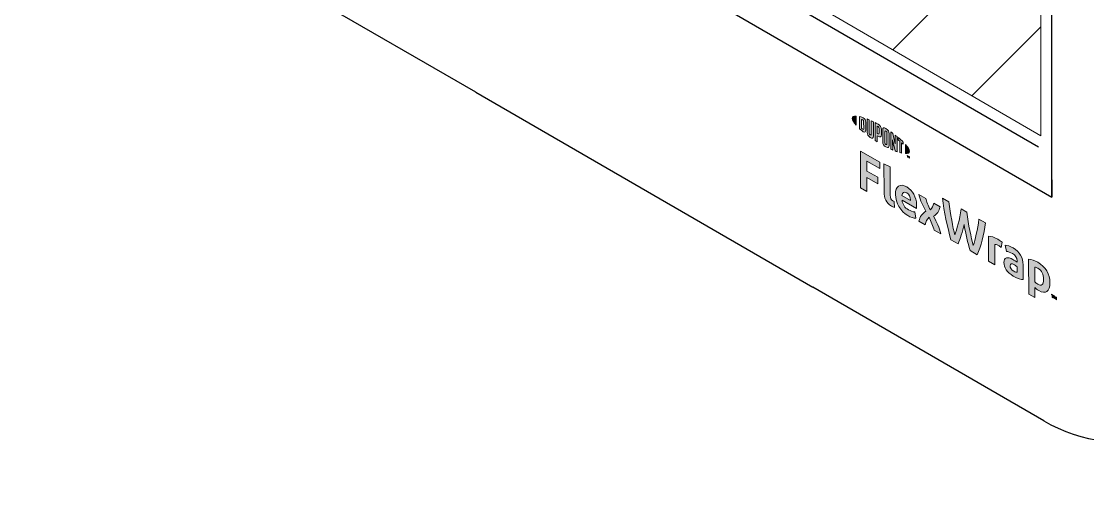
# Model space of a CAD drawing. Extents: x -1279 to 5791, y -3809 to 1769.
# Drawn here: x -727.9 to -607.5, y -1854.4 to -1800.1 of the extents above; entities that cross this region are included whole.
import ezdxf

# ---------------------------------------------------------------- set-up
doc = ezdxf.new("R2010")
doc.units = 0
doc.header["$MEASUREMENT"] = 0
for name, color, linetype, lineweight in [('G-ANNO-TTLB', 7, 'Continuous', 0), ('Layer 12', 7, 'Continuous', 0), ('TYVEK', 7, 'Continuous', 0)]:
    doc.layers.add(name, color=color, linetype=linetype, lineweight=lineweight)

# ---------------------------------------------------------------- blocks, each defined once
blk = doc.blocks.new('Block_191')
at = {"layer": 'TYVEK', "true_color": 0x003b71, "transparency": 33554687}
h = blk.add_hatch(color=156, dxfattribs=at)
h.dxf.hatch_style = 2
edge = h.paths.add_edge_path()
edge.add_spline(control_points=[(-633.16, -1818.89), (-633.16, -1818.89), (-633.17, -1814.75), (-633.17, -1814.75), (-633.17, -1814.75), (-630.99, -1816), (-630.99, -1816), (-630.99, -1816), (-630.99, -1816.72), (-630.99, -1816.72), (-630.99, -1816.72), (-632.44, -1815.89), (-632.44, -1815.89), (-632.44, -1815.89), (-632.44, -1817.01), (-632.44, -1817.01), (-632.44, -1817.01), (-631.21, -1817.71), (-631.21, -1817.71), (-631.21, -1817.71), (-631.21, -1818.44), (-631.21, -1818.44), (-631.21, -1818.44), (-632.43, -1817.74), (-632.43, -1817.74), (-632.43, -1817.74), (-632.43, -1819.31), (-632.43, -1819.31), (-632.43, -1819.31), (-633.16, -1818.89), (-633.16, -1818.89)], knot_values=[0, 0, 0, 0, 1, 1, 1, 2, 2, 2, 3, 3, 3, 4, 4, 4, 5, 5, 5, 6, 6, 6, 7, 7, 7, 8, 8, 8, 9, 9, 9, 10, 10, 10, 10], degree=3, periodic=0)
h = blk.add_hatch(color=156, dxfattribs=at)
h.dxf.hatch_style = 2
edge = h.paths.add_edge_path()
edge.add_spline(control_points=[(-629.79, -1819.73), (-629.79, -1820.05), (-629.72, -1820.26), (-629.51, -1820.38), (-629.46, -1820.41), (-629.41, -1820.43), (-629.36, -1820.45), (-629.36, -1820.45), (-629.31, -1821.12), (-629.31, -1821.12), (-629.41, -1821.09), (-629.57, -1821.02), (-629.67, -1820.96), (-630.26, -1820.63), (-630.5, -1820.05), (-630.5, -1819.34), (-630.5, -1819.34), (-630.51, -1816.18), (-630.51, -1816.18), (-630.51, -1816.18), (-629.8, -1816.54), (-629.8, -1816.54), (-629.8, -1816.54), (-629.79, -1819.73), (-629.79, -1819.73)], knot_values=[0, 0, 0, 0, 1, 1, 1, 2, 2, 2, 3, 3, 3, 4, 4, 4, 5, 5, 5, 6, 6, 6, 7, 7, 7, 8, 8, 8, 8], degree=3, periodic=0)
h = blk.add_hatch(color=156, dxfattribs=at)
h.dxf.hatch_style = 2
edge = h.paths.add_edge_path()
edge.add_spline(control_points=[(-628.48, -1819.78), (-628.48, -1819.78), (-627.5, -1820.34), (-627.5, -1820.34), (-627.5, -1820.34), (-627.5, -1820.27), (-627.5, -1820.27), (-627.51, -1819.94), (-627.66, -1819.61), (-627.94, -1819.45), (-628.24, -1819.28), (-628.43, -1819.41), (-628.48, -1819.78)], knot_values=[0, 0, 0, 0, 1, 1, 1, 2, 2, 2, 3, 3, 3, 4, 4, 4, 4], degree=3, periodic=0)
edge = h.paths.add_edge_path()
edge.add_spline(control_points=[(-626.92, -1822.34), (-627.15, -1822.33), (-627.48, -1822.22), (-627.82, -1822.03), (-628.64, -1821.55), (-629.21, -1820.63), (-629.21, -1819.64), (-629.21, -1818.7), (-628.7, -1818.36), (-627.94, -1818.8), (-627.27, -1819.18), (-626.83, -1819.98), (-626.83, -1820.78), (-626.83, -1820.95), (-626.84, -1821.1), (-626.85, -1821.22), (-626.85, -1821.22), (-628.47, -1820.28), (-628.47, -1820.28), (-628.4, -1820.8), (-628.16, -1821.15), (-627.75, -1821.38), (-627.5, -1821.53), (-627.26, -1821.6), (-627.03, -1821.62), (-627.03, -1821.62), (-626.92, -1822.34), (-626.92, -1822.34)], knot_values=[0, 0, 0, 0, 1, 1, 1, 2, 2, 2, 3, 3, 3, 4, 4, 4, 5, 5, 5, 6, 6, 6, 7, 7, 7, 8, 8, 8, 9, 9, 9, 9], degree=3, periodic=0)
h = blk.add_hatch(color=156, dxfattribs=at)
h.dxf.hatch_style = 2
edge = h.paths.add_edge_path()
edge.add_spline(control_points=[(-625.78, -1821.54), (-626.12, -1820.91), (-626.4, -1820.34), (-626.56, -1819.66), (-626.56, -1819.66), (-625.79, -1820.1), (-625.79, -1820.1), (-625.73, -1820.4), (-625.5, -1820.94), (-625.27, -1821.4), (-625.08, -1821.19), (-624.92, -1820.93), (-624.89, -1820.62), (-624.89, -1820.62), (-624.17, -1821.03), (-624.17, -1821.03), (-624.3, -1821.57), (-624.52, -1821.87), (-624.91, -1822.11), (-624.54, -1822.8), (-624.28, -1823.36), (-624.07, -1824.11), (-624.07, -1824.11), (-624.84, -1823.67), (-624.84, -1823.67), (-624.95, -1823.27), (-625.2, -1822.68), (-625.42, -1822.23), (-625.61, -1822.45), (-625.8, -1822.7), (-625.87, -1823.08), (-625.87, -1823.08), (-626.56, -1822.68), (-626.56, -1822.68), (-626.43, -1822.14), (-626.19, -1821.8), (-625.78, -1821.54)], knot_values=[0, 0, 0, 0, 1, 1, 1, 2, 2, 2, 3, 3, 3, 4, 4, 4, 5, 5, 5, 6, 6, 6, 7, 7, 7, 8, 8, 8, 9, 9, 9, 10, 10, 10, 11, 11, 11, 12, 12, 12, 12], degree=3, periodic=0)
h = blk.add_hatch(color=156, dxfattribs=at)
h.dxf.hatch_style = 2
edge = h.paths.add_edge_path()
edge.add_spline(control_points=[(-619.78, -1822.44), (-619.78, -1822.44), (-619.03, -1822.87), (-619.03, -1822.87), (-619.22, -1824.13), (-619.56, -1825.57), (-619.99, -1826.45), (-619.99, -1826.45), (-620.79, -1825.99), (-620.79, -1825.99), (-621.05, -1825.11), (-621.28, -1824.11), (-621.47, -1823.03), (-621.66, -1823.89), (-621.88, -1824.63), (-622.13, -1825.22), (-622.13, -1825.22), (-622.94, -1824.76), (-622.94, -1824.76), (-623.35, -1823.39), (-623.72, -1821.55), (-623.91, -1820.06), (-623.91, -1820.06), (-623.17, -1820.49), (-623.17, -1820.49), (-623.01, -1821.83), (-622.72, -1823.4), (-622.51, -1824.21), (-622.29, -1823.64), (-621.95, -1822.48), (-621.8, -1821.28), (-621.8, -1821.28), (-621.14, -1821.65), (-621.14, -1821.65), (-620.99, -1823.03), (-620.65, -1824.58), (-620.42, -1825.41), (-620.22, -1824.83), (-619.93, -1823.6), (-619.78, -1822.44)], knot_values=[0, 0, 0, 0, 1, 1, 1, 2, 2, 2, 3, 3, 3, 4, 4, 4, 5, 5, 5, 6, 6, 6, 7, 7, 7, 8, 8, 8, 9, 9, 9, 10, 10, 10, 11, 11, 11, 12, 12, 12, 13, 13, 13, 13], degree=3, periodic=0)
h = blk.add_hatch(color=156, dxfattribs=at)
h.dxf.hatch_style = 2
edge = h.paths.add_edge_path()
edge.add_spline(control_points=[(-617.64, -1824.71), (-617.45, -1824.82), (-617.28, -1824.94), (-617.18, -1825.03), (-617.18, -1825.03), (-617.28, -1825.64), (-617.28, -1825.64), (-617.36, -1825.55), (-617.47, -1825.48), (-617.58, -1825.42), (-617.77, -1825.31), (-617.9, -1825.28), (-618, -1825.28), (-618, -1825.28), (-618, -1827.59), (-618, -1827.59), (-618, -1827.59), (-618.71, -1827.19), (-618.71, -1827.19), (-618.71, -1827.19), (-618.71, -1824.35), (-618.71, -1824.35), (-618.44, -1824.35), (-618.01, -1824.5), (-617.64, -1824.71)], knot_values=[0, 0, 0, 0, 1, 1, 1, 2, 2, 2, 3, 3, 3, 4, 4, 4, 5, 5, 5, 6, 6, 6, 7, 7, 7, 8, 8, 8, 8], degree=3, periodic=0)
h = blk.add_hatch(color=156, dxfattribs=at)
h.dxf.hatch_style = 2
edge = h.paths.add_edge_path()
edge.add_spline(control_points=[(-615.48, -1828.44), (-615.48, -1828.44), (-615.48, -1827.81), (-615.48, -1827.81), (-615.6, -1827.71), (-615.72, -1827.62), (-615.85, -1827.55), (-616.08, -1827.42), (-616.27, -1827.42), (-616.27, -1827.7), (-616.27, -1827.94), (-616.11, -1828.16), (-615.84, -1828.32), (-615.69, -1828.41), (-615.56, -1828.45), (-615.48, -1828.44)], knot_values=[0, 0, 0, 0, 1, 1, 1, 2, 2, 2, 3, 3, 3, 4, 4, 4, 5, 5, 5, 5], degree=3, periodic=0)
edge = h.paths.add_edge_path()
edge.add_spline(control_points=[(-615.91, -1828.86), (-616.61, -1828.46), (-616.97, -1827.86), (-616.97, -1827.33), (-616.97, -1826.74), (-616.56, -1826.64), (-615.94, -1826.99), (-615.8, -1827.07), (-615.61, -1827.2), (-615.48, -1827.3), (-615.48, -1827.3), (-615.48, -1827.15), (-615.48, -1827.15), (-615.49, -1826.79), (-615.67, -1826.52), (-616.01, -1826.32), (-616.23, -1826.19), (-616.48, -1826.09), (-616.69, -1826.07), (-616.69, -1826.07), (-616.82, -1825.36), (-616.82, -1825.36), (-616.6, -1825.38), (-616.24, -1825.51), (-615.93, -1825.69), (-615.17, -1826.13), (-614.8, -1826.8), (-614.8, -1827.6), (-614.8, -1827.6), (-614.79, -1829.25), (-614.79, -1829.25), (-615, -1829.25), (-615.4, -1829.16), (-615.91, -1828.86)], knot_values=[0, 0, 0, 0, 1, 1, 1, 2, 2, 2, 3, 3, 3, 4, 4, 4, 5, 5, 5, 6, 6, 6, 7, 7, 7, 8, 8, 8, 9, 9, 9, 10, 10, 10, 11, 11, 11, 11], degree=3, periodic=0)
h = blk.add_hatch(color=156, dxfattribs=at)
h.dxf.hatch_style = 2
edge = h.paths.add_edge_path()
edge.add_spline(control_points=[(-613.15, -1829.78), (-612.7, -1830.04), (-612.49, -1829.84), (-612.49, -1829.23), (-612.49, -1828.7), (-612.68, -1828.23), (-613.15, -1827.96), (-613.28, -1827.89), (-613.37, -1827.86), (-613.48, -1827.85), (-613.48, -1827.85), (-613.48, -1829.51), (-613.48, -1829.51), (-613.38, -1829.61), (-613.3, -1829.69), (-613.15, -1829.78)], knot_values=[0, 0, 0, 0, 1, 1, 1, 2, 2, 2, 3, 3, 3, 4, 4, 4, 5, 5, 5, 5], degree=3, periodic=0)
edge = h.paths.add_edge_path()
edge.add_spline(control_points=[(-613.04, -1830.5), (-613.22, -1830.4), (-613.35, -1830.3), (-613.47, -1830.17), (-613.47, -1830.17), (-613.47, -1831.3), (-613.47, -1831.3), (-613.47, -1831.3), (-614.17, -1830.89), (-614.17, -1830.89), (-614.17, -1830.89), (-614.18, -1826.95), (-614.18, -1826.95), (-613.89, -1826.96), (-613.48, -1827.1), (-613.12, -1827.31), (-612.28, -1827.79), (-611.77, -1828.67), (-611.77, -1829.62), (-611.77, -1830.59), (-612.24, -1830.96), (-613.04, -1830.5)], knot_values=[0, 0, 0, 0, 1, 1, 1, 2, 2, 2, 3, 3, 3, 4, 4, 4, 5, 5, 5, 6, 6, 6, 7, 7, 7, 7], degree=3, periodic=0)
h = blk.add_hatch(color=156, dxfattribs=at)
h.dxf.hatch_style = 2
edge = h.paths.add_edge_path()
edge.add_spline(control_points=[(-611.26, -1831.1), (-611.23, -1831.19), (-611.21, -1831.26), (-611.18, -1831.33), (-611.15, -1831.29), (-611.13, -1831.25), (-611.1, -1831.19), (-611.1, -1831.19), (-611.03, -1831.24), (-611.03, -1831.24), (-611.03, -1831.24), (-611.03, -1831.54), (-611.03, -1831.54), (-611.03, -1831.54), (-611.09, -1831.51), (-611.09, -1831.51), (-611.09, -1831.51), (-611.09, -1831.36), (-611.09, -1831.36), (-611.09, -1831.36), (-611.09, -1831.32), (-611.09, -1831.32), (-611.11, -1831.35), (-611.13, -1831.39), (-611.16, -1831.41), (-611.16, -1831.41), (-611.21, -1831.39), (-611.21, -1831.39), (-611.23, -1831.33), (-611.25, -1831.27), (-611.27, -1831.21), (-611.27, -1831.21), (-611.27, -1831.26), (-611.27, -1831.26), (-611.27, -1831.26), (-611.27, -1831.4), (-611.27, -1831.4), (-611.27, -1831.4), (-611.33, -1831.37), (-611.33, -1831.37), (-611.33, -1831.37), (-611.34, -1831.06), (-611.34, -1831.06), (-611.34, -1831.06), (-611.26, -1831.1), (-611.26, -1831.1)], knot_values=[0, 0, 0, 0, 1, 1, 1, 2, 2, 2, 3, 3, 3, 4, 4, 4, 5, 5, 5, 6, 6, 6, 7, 7, 7, 8, 8, 8, 9, 9, 9, 10, 10, 10, 11, 11, 11, 12, 12, 12, 13, 13, 13, 14, 14, 14, 15, 15, 15, 15], degree=3, periodic=0)
edge = h.paths.add_edge_path()
edge.add_spline(control_points=[(-611.51, -1831.03), (-611.51, -1831.03), (-611.58, -1830.99), (-611.58, -1830.99), (-611.58, -1830.99), (-611.58, -1830.92), (-611.58, -1830.92), (-611.58, -1830.92), (-611.36, -1831.04), (-611.36, -1831.04), (-611.36, -1831.04), (-611.36, -1831.11), (-611.36, -1831.11), (-611.36, -1831.11), (-611.44, -1831.07), (-611.44, -1831.07), (-611.44, -1831.07), (-611.44, -1831.31), (-611.44, -1831.31), (-611.44, -1831.31), (-611.51, -1831.27), (-611.51, -1831.27), (-611.51, -1831.27), (-611.51, -1831.03), (-611.51, -1831.03)], knot_values=[0, 0, 0, 0, 1, 1, 1, 2, 2, 2, 3, 3, 3, 4, 4, 4, 5, 5, 5, 6, 6, 6, 7, 7, 7, 8, 8, 8, 8], degree=3, periodic=0)
at = {"layer": 'TYVEK'}
for points, knots in [([(-633.16, -1818.89), (-633.16, -1818.89), (-633.17, -1814.75), (-633.17, -1814.75), (-633.17, -1814.75), (-630.99, -1816), (-630.99, -1816), (-630.99, -1816), (-630.99, -1816.72), (-630.99, -1816.72), (-630.99, -1816.72), (-632.44, -1815.89), (-632.44, -1815.89), (-632.44, -1815.89), (-632.44, -1817.01), (-632.44, -1817.01), (-632.44, -1817.01), (-631.21, -1817.71), (-631.21, -1817.71), (-631.21, -1817.71), (-631.21, -1818.44), (-631.21, -1818.44), (-631.21, -1818.44), (-632.43, -1817.74), (-632.43, -1817.74), (-632.43, -1817.74), (-632.43, -1819.31), (-632.43, -1819.31), (-632.43, -1819.31), (-633.16, -1818.89), (-633.16, -1818.89)], [0, 0, 0, 0, 1, 1, 1, 2, 2, 2, 3, 3, 3, 4, 4, 4, 5, 5, 5, 6, 6, 6, 7, 7, 7, 8, 8, 8, 9, 9, 9, 10, 10, 10, 10]), ([(-629.79, -1819.73), (-629.79, -1820.05), (-629.72, -1820.26), (-629.51, -1820.38), (-629.46, -1820.41), (-629.41, -1820.43), (-629.36, -1820.45), (-629.36, -1820.45), (-629.31, -1821.12), (-629.31, -1821.12), (-629.41, -1821.09), (-629.57, -1821.02), (-629.67, -1820.96), (-630.26, -1820.63), (-630.5, -1820.05), (-630.5, -1819.34), (-630.5, -1819.34), (-630.51, -1816.18), (-630.51, -1816.18), (-630.51, -1816.18), (-629.8, -1816.54), (-629.8, -1816.54), (-629.8, -1816.54), (-629.79, -1819.73), (-629.79, -1819.73)], [0, 0, 0, 0, 1, 1, 1, 2, 2, 2, 3, 3, 3, 4, 4, 4, 5, 5, 5, 6, 6, 6, 7, 7, 7, 8, 8, 8, 8]), ([(-626.92, -1822.34), (-627.15, -1822.33), (-627.48, -1822.22), (-627.82, -1822.03), (-628.64, -1821.55), (-629.21, -1820.63), (-629.21, -1819.64), (-629.21, -1818.7), (-628.7, -1818.36), (-627.94, -1818.8), (-627.27, -1819.18), (-626.83, -1819.98), (-626.83, -1820.78), (-626.83, -1820.95), (-626.84, -1821.1), (-626.85, -1821.22), (-626.85, -1821.22), (-628.47, -1820.28), (-628.47, -1820.28), (-628.4, -1820.8), (-628.16, -1821.15), (-627.75, -1821.38), (-627.5, -1821.53), (-627.26, -1821.6), (-627.03, -1821.62), (-627.03, -1821.62), (-626.92, -1822.34), (-626.92, -1822.34)], [0, 0, 0, 0, 1, 1, 1, 2, 2, 2, 3, 3, 3, 4, 4, 4, 5, 5, 5, 6, 6, 6, 7, 7, 7, 8, 8, 8, 9, 9, 9, 9]), ([(-628.48, -1819.78), (-628.48, -1819.78), (-627.5, -1820.34), (-627.5, -1820.34), (-627.5, -1820.34), (-627.5, -1820.27), (-627.5, -1820.27), (-627.51, -1819.94), (-627.66, -1819.61), (-627.94, -1819.45), (-628.24, -1819.28), (-628.43, -1819.41), (-628.48, -1819.78)], [0, 0, 0, 0, 1, 1, 1, 2, 2, 2, 3, 3, 3, 4, 4, 4, 4]), ([(-625.78, -1821.54), (-626.12, -1820.91), (-626.4, -1820.34), (-626.56, -1819.66), (-626.56, -1819.66), (-625.79, -1820.1), (-625.79, -1820.1), (-625.73, -1820.4), (-625.5, -1820.94), (-625.27, -1821.4), (-625.08, -1821.19), (-624.92, -1820.93), (-624.89, -1820.62), (-624.89, -1820.62), (-624.17, -1821.03), (-624.17, -1821.03), (-624.3, -1821.57), (-624.52, -1821.87), (-624.91, -1822.11), (-624.54, -1822.8), (-624.28, -1823.36), (-624.07, -1824.11), (-624.07, -1824.11), (-624.84, -1823.67), (-624.84, -1823.67), (-624.95, -1823.27), (-625.2, -1822.68), (-625.42, -1822.23), (-625.61, -1822.45), (-625.8, -1822.7), (-625.87, -1823.08), (-625.87, -1823.08), (-626.56, -1822.68), (-626.56, -1822.68), (-626.43, -1822.14), (-626.19, -1821.8), (-625.78, -1821.54)], [0, 0, 0, 0, 1, 1, 1, 2, 2, 2, 3, 3, 3, 4, 4, 4, 5, 5, 5, 6, 6, 6, 7, 7, 7, 8, 8, 8, 9, 9, 9, 10, 10, 10, 11, 11, 11, 12, 12, 12, 12]), ([(-619.78, -1822.44), (-619.78, -1822.44), (-619.03, -1822.87), (-619.03, -1822.87), (-619.22, -1824.13), (-619.56, -1825.57), (-619.99, -1826.45), (-619.99, -1826.45), (-620.79, -1825.99), (-620.79, -1825.99), (-621.05, -1825.11), (-621.28, -1824.11), (-621.47, -1823.03), (-621.66, -1823.89), (-621.88, -1824.63), (-622.13, -1825.22), (-622.13, -1825.22), (-622.94, -1824.76), (-622.94, -1824.76), (-623.35, -1823.39), (-623.72, -1821.55), (-623.91, -1820.06), (-623.91, -1820.06), (-623.17, -1820.49), (-623.17, -1820.49), (-623.01, -1821.83), (-622.72, -1823.4), (-622.51, -1824.21), (-622.29, -1823.64), (-621.95, -1822.48), (-621.8, -1821.28), (-621.8, -1821.28), (-621.14, -1821.65), (-621.14, -1821.65), (-620.99, -1823.03), (-620.65, -1824.58), (-620.42, -1825.41), (-620.22, -1824.83), (-619.93, -1823.6), (-619.78, -1822.44)], [0, 0, 0, 0, 1, 1, 1, 2, 2, 2, 3, 3, 3, 4, 4, 4, 5, 5, 5, 6, 6, 6, 7, 7, 7, 8, 8, 8, 9, 9, 9, 10, 10, 10, 11, 11, 11, 12, 12, 12, 13, 13, 13, 13]), ([(-617.64, -1824.71), (-617.45, -1824.82), (-617.28, -1824.94), (-617.18, -1825.03), (-617.18, -1825.03), (-617.28, -1825.64), (-617.28, -1825.64), (-617.36, -1825.55), (-617.47, -1825.48), (-617.58, -1825.42), (-617.77, -1825.31), (-617.9, -1825.28), (-618, -1825.28), (-618, -1825.28), (-618, -1827.59), (-618, -1827.59), (-618, -1827.59), (-618.71, -1827.19), (-618.71, -1827.19), (-618.71, -1827.19), (-618.71, -1824.35), (-618.71, -1824.35), (-618.44, -1824.35), (-618.01, -1824.5), (-617.64, -1824.71)], [0, 0, 0, 0, 1, 1, 1, 2, 2, 2, 3, 3, 3, 4, 4, 4, 5, 5, 5, 6, 6, 6, 7, 7, 7, 8, 8, 8, 8]), ([(-615.91, -1828.86), (-616.61, -1828.46), (-616.97, -1827.86), (-616.97, -1827.33), (-616.97, -1826.74), (-616.56, -1826.64), (-615.94, -1826.99), (-615.8, -1827.07), (-615.61, -1827.2), (-615.48, -1827.3), (-615.48, -1827.3), (-615.48, -1827.15), (-615.48, -1827.15), (-615.49, -1826.79), (-615.67, -1826.52), (-616.01, -1826.32), (-616.23, -1826.19), (-616.48, -1826.09), (-616.69, -1826.07), (-616.69, -1826.07), (-616.82, -1825.36), (-616.82, -1825.36), (-616.6, -1825.38), (-616.24, -1825.51), (-615.93, -1825.69), (-615.17, -1826.13), (-614.8, -1826.8), (-614.8, -1827.6), (-614.8, -1827.6), (-614.79, -1829.25), (-614.79, -1829.25), (-615, -1829.25), (-615.4, -1829.16), (-615.91, -1828.86)], [0, 0, 0, 0, 1, 1, 1, 2, 2, 2, 3, 3, 3, 4, 4, 4, 5, 5, 5, 6, 6, 6, 7, 7, 7, 8, 8, 8, 9, 9, 9, 10, 10, 10, 11, 11, 11, 11]), ([(-615.48, -1828.44), (-615.48, -1828.44), (-615.48, -1827.81), (-615.48, -1827.81), (-615.6, -1827.71), (-615.72, -1827.62), (-615.85, -1827.55), (-616.08, -1827.42), (-616.27, -1827.42), (-616.27, -1827.7), (-616.27, -1827.94), (-616.11, -1828.16), (-615.84, -1828.32), (-615.69, -1828.41), (-615.56, -1828.45), (-615.48, -1828.44)], [0, 0, 0, 0, 1, 1, 1, 2, 2, 2, 3, 3, 3, 4, 4, 4, 5, 5, 5, 5]), ([(-613.04, -1830.5), (-613.22, -1830.4), (-613.35, -1830.3), (-613.47, -1830.17), (-613.47, -1830.17), (-613.47, -1831.3), (-613.47, -1831.3), (-613.47, -1831.3), (-614.17, -1830.89), (-614.17, -1830.89), (-614.17, -1830.89), (-614.18, -1826.95), (-614.18, -1826.95), (-613.89, -1826.96), (-613.48, -1827.1), (-613.12, -1827.31), (-612.28, -1827.79), (-611.77, -1828.67), (-611.77, -1829.62), (-611.77, -1830.59), (-612.24, -1830.96), (-613.04, -1830.5)], [0, 0, 0, 0, 1, 1, 1, 2, 2, 2, 3, 3, 3, 4, 4, 4, 5, 5, 5, 6, 6, 6, 7, 7, 7, 7]), ([(-613.15, -1829.78), (-612.7, -1830.04), (-612.49, -1829.84), (-612.49, -1829.23), (-612.49, -1828.7), (-612.68, -1828.23), (-613.15, -1827.96), (-613.28, -1827.89), (-613.37, -1827.86), (-613.48, -1827.85), (-613.48, -1827.85), (-613.48, -1829.51), (-613.48, -1829.51), (-613.38, -1829.61), (-613.3, -1829.69), (-613.15, -1829.78)], [0, 0, 0, 0, 1, 1, 1, 2, 2, 2, 3, 3, 3, 4, 4, 4, 5, 5, 5, 5]), ([(-611.51, -1831.03), (-611.51, -1831.03), (-611.58, -1830.99), (-611.58, -1830.99), (-611.58, -1830.99), (-611.58, -1830.92), (-611.58, -1830.92), (-611.58, -1830.92), (-611.36, -1831.04), (-611.36, -1831.04), (-611.36, -1831.04), (-611.36, -1831.11), (-611.36, -1831.11), (-611.36, -1831.11), (-611.44, -1831.07), (-611.44, -1831.07), (-611.44, -1831.07), (-611.44, -1831.31), (-611.44, -1831.31), (-611.44, -1831.31), (-611.51, -1831.27), (-611.51, -1831.27), (-611.51, -1831.27), (-611.51, -1831.03), (-611.51, -1831.03)], [0, 0, 0, 0, 1, 1, 1, 2, 2, 2, 3, 3, 3, 4, 4, 4, 5, 5, 5, 6, 6, 6, 7, 7, 7, 8, 8, 8, 8]), ([(-611.26, -1831.1), (-611.23, -1831.19), (-611.21, -1831.26), (-611.18, -1831.33), (-611.15, -1831.29), (-611.13, -1831.25), (-611.1, -1831.19), (-611.1, -1831.19), (-611.03, -1831.24), (-611.03, -1831.24), (-611.03, -1831.24), (-611.03, -1831.54), (-611.03, -1831.54), (-611.03, -1831.54), (-611.09, -1831.51), (-611.09, -1831.51), (-611.09, -1831.51), (-611.09, -1831.36), (-611.09, -1831.36), (-611.09, -1831.36), (-611.09, -1831.32), (-611.09, -1831.32), (-611.11, -1831.35), (-611.13, -1831.39), (-611.16, -1831.41), (-611.16, -1831.41), (-611.21, -1831.39), (-611.21, -1831.39), (-611.23, -1831.33), (-611.25, -1831.27), (-611.27, -1831.21), (-611.27, -1831.21), (-611.27, -1831.26), (-611.27, -1831.26), (-611.27, -1831.26), (-611.27, -1831.4), (-611.27, -1831.4), (-611.27, -1831.4), (-611.33, -1831.37), (-611.33, -1831.37), (-611.33, -1831.37), (-611.34, -1831.06), (-611.34, -1831.06), (-611.34, -1831.06), (-611.26, -1831.1), (-611.26, -1831.1)], [0, 0, 0, 0, 1, 1, 1, 2, 2, 2, 3, 3, 3, 4, 4, 4, 5, 5, 5, 6, 6, 6, 7, 7, 7, 8, 8, 8, 9, 9, 9, 10, 10, 10, 11, 11, 11, 12, 12, 12, 13, 13, 13, 14, 14, 14, 15, 15, 15, 15])]:
    blk.add_open_spline(points, degree=3, knots=knots, dxfattribs=at)
blk = doc.blocks.new('Block_192')
at = {"layer": 'TYVEK', "true_color": 0x003b71, "transparency": 33554687}
h = blk.add_hatch(color=156, dxfattribs=at)
h.dxf.hatch_style = 2
edge = h.paths.add_edge_path()
edge.add_spline(control_points=[(-634.08, -1811.07), (-634.08, -1811.26), (-633.91, -1811.53), (-633.63, -1811.84), (-633.63, -1811.84), (-633.64, -1810.8), (-633.64, -1810.8), (-633.92, -1810.79), (-634.08, -1810.88), (-634.08, -1811.07)], knot_values=[0, 0, 0, 0, 1, 1, 1, 2, 2, 2, 3, 3, 3, 3], degree=3, periodic=0)
h = blk.add_hatch(color=156, dxfattribs=at)
h.dxf.hatch_style = 2
edge = h.paths.add_edge_path()
edge.add_spline(control_points=[(-632.79, -1812.23), (-632.79, -1812.31), (-632.84, -1812.31), (-632.89, -1812.28), (-632.92, -1812.26), (-632.98, -1812.21), (-633.03, -1812.17), (-633.03, -1812.17), (-633.04, -1811.17), (-633.04, -1811.17), (-632.99, -1811.19), (-632.93, -1811.2), (-632.89, -1811.23), (-632.84, -1811.25), (-632.8, -1811.3), (-632.8, -1811.38), (-632.8, -1811.38), (-632.79, -1812.23), (-632.79, -1812.23)], knot_values=[0, 0, 0, 0, 1, 1, 1, 2, 2, 2, 3, 3, 3, 4, 4, 4, 5, 5, 5, 6, 6, 6, 6], degree=3, periodic=0)
edge = h.paths.add_edge_path()
edge.add_spline(control_points=[(-632.86, -1810.98), (-632.93, -1810.94), (-633.05, -1810.9), (-633.25, -1810.86), (-633.25, -1810.86), (-633.25, -1812.24), (-633.25, -1812.24), (-633.07, -1812.4), (-632.93, -1812.52), (-632.85, -1812.56), (-632.67, -1812.66), (-632.57, -1812.6), (-632.57, -1812.39), (-632.57, -1812.39), (-632.57, -1811.48), (-632.57, -1811.48), (-632.57, -1811.27), (-632.68, -1811.09), (-632.86, -1810.98)], knot_values=[0, 0, 0, 0, 1, 1, 1, 2, 2, 2, 3, 3, 3, 4, 4, 4, 5, 5, 5, 6, 6, 6, 6], degree=3, periodic=0)
h = blk.add_hatch(color=156, dxfattribs=at)
h.dxf.hatch_style = 2
edge = h.paths.add_edge_path()
edge.add_spline(control_points=[(-631.94, -1812.88), (-631.94, -1812.96), (-631.97, -1812.99), (-632.05, -1812.93), (-632.14, -1812.87), (-632.16, -1812.82), (-632.16, -1812.72), (-632.16, -1812.72), (-632.17, -1811.22), (-632.17, -1811.22), (-632.22, -1811.2), (-632.35, -1811.15), (-632.4, -1811.12), (-632.4, -1811.12), (-632.4, -1812.64), (-632.4, -1812.64), (-632.4, -1812.88), (-632.29, -1813.04), (-632.05, -1813.21), (-631.83, -1813.36), (-631.7, -1813.31), (-631.7, -1813.04), (-631.7, -1813.04), (-631.7, -1811.44), (-631.7, -1811.44), (-631.75, -1811.42), (-631.9, -1811.35), (-631.95, -1811.32), (-631.95, -1811.32), (-631.94, -1812.88), (-631.94, -1812.88)], knot_values=[0, 0, 0, 0, 1, 1, 1, 2, 2, 2, 3, 3, 3, 4, 4, 4, 5, 5, 5, 6, 6, 6, 7, 7, 7, 8, 8, 8, 9, 9, 9, 10, 10, 10, 10], degree=3, periodic=0)
h = blk.add_hatch(color=156, dxfattribs=at)
h.dxf.hatch_style = 2
edge = h.paths.add_edge_path()
edge.add_spline(control_points=[(-631.05, -1812.73), (-631.05, -1812.82), (-631.08, -1812.85), (-631.18, -1812.79), (-631.18, -1812.79), (-631.26, -1812.74), (-631.26, -1812.74), (-631.26, -1812.74), (-631.26, -1811.95), (-631.26, -1811.95), (-631.23, -1811.97), (-631.2, -1811.98), (-631.18, -1811.99), (-631.07, -1812.05), (-631.05, -1812.11), (-631.05, -1812.2), (-631.05, -1812.2), (-631.05, -1812.73), (-631.05, -1812.73)], knot_values=[0, 0, 0, 0, 1, 1, 1, 2, 2, 2, 3, 3, 3, 4, 4, 4, 5, 5, 5, 6, 6, 6, 6], degree=3, periodic=0)
edge = h.paths.add_edge_path()
edge.add_spline(control_points=[(-631.17, -1811.72), (-631.21, -1811.69), (-631.37, -1811.61), (-631.51, -1811.54), (-631.51, -1811.54), (-631.51, -1813.56), (-631.51, -1813.56), (-631.46, -1813.59), (-631.33, -1813.67), (-631.26, -1813.71), (-631.26, -1813.71), (-631.26, -1813.02), (-631.26, -1813.02), (-631.26, -1813.02), (-631.16, -1813.08), (-631.16, -1813.08), (-630.91, -1813.23), (-630.8, -1813.15), (-630.8, -1812.9), (-630.8, -1812.9), (-630.8, -1812.3), (-630.8, -1812.3), (-630.8, -1812.05), (-630.92, -1811.86), (-631.17, -1811.72)], knot_values=[0, 0, 0, 0, 1, 1, 1, 2, 2, 2, 3, 3, 3, 4, 4, 4, 5, 5, 5, 6, 6, 6, 7, 7, 7, 8, 8, 8, 8], degree=3, periodic=0)
h = blk.add_hatch(color=156, dxfattribs=at)
h.dxf.hatch_style = 2
edge = h.paths.add_edge_path()
edge.add_spline(control_points=[(-630.17, -1813.94), (-630.17, -1814.02), (-630.19, -1814.05), (-630.28, -1814), (-630.37, -1813.96), (-630.39, -1813.9), (-630.39, -1813.81), (-630.39, -1813.81), (-630.4, -1812.56), (-630.4, -1812.56), (-630.4, -1812.47), (-630.37, -1812.44), (-630.28, -1812.5), (-630.2, -1812.55), (-630.17, -1812.61), (-630.17, -1812.68), (-630.17, -1812.68), (-630.17, -1813.94), (-630.17, -1813.94)], knot_values=[0, 0, 0, 0, 1, 1, 1, 2, 2, 2, 3, 3, 3, 4, 4, 4, 5, 5, 5, 6, 6, 6, 6], degree=3, periodic=0)
edge = h.paths.add_edge_path()
edge.add_spline(control_points=[(-630.28, -1812.21), (-630.51, -1812.07), (-630.65, -1812.11), (-630.65, -1812.37), (-630.65, -1812.37), (-630.64, -1813.69), (-630.64, -1813.69), (-630.64, -1813.98), (-630.52, -1814.16), (-630.28, -1814.29), (-630.04, -1814.41), (-629.92, -1814.38), (-629.92, -1814.08), (-629.92, -1814.08), (-629.92, -1812.82), (-629.92, -1812.82), (-629.92, -1812.54), (-630.04, -1812.37), (-630.28, -1812.21)], knot_values=[0, 0, 0, 0, 1, 1, 1, 2, 2, 2, 3, 3, 3, 4, 4, 4, 5, 5, 5, 6, 6, 6, 6], degree=3, periodic=0)
h = blk.add_hatch(color=156, dxfattribs=at)
h.dxf.hatch_style = 2
edge = h.paths.add_edge_path()
edge.add_spline(control_points=[(-629.24, -1813.94), (-629.24, -1813.94), (-629.51, -1812.75), (-629.51, -1812.75), (-629.59, -1812.7), (-629.68, -1812.64), (-629.75, -1812.59), (-629.75, -1812.59), (-629.74, -1814.53), (-629.74, -1814.53), (-629.69, -1814.55), (-629.57, -1814.6), (-629.51, -1814.63), (-629.51, -1814.63), (-629.53, -1813.48), (-629.53, -1813.48), (-629.53, -1813.48), (-629.24, -1814.74), (-629.24, -1814.74), (-629.18, -1814.77), (-629.09, -1814.8), (-629.03, -1814.82), (-629.03, -1814.82), (-629.03, -1813.12), (-629.03, -1813.12), (-629.09, -1813.07), (-629.21, -1812.98), (-629.26, -1812.94), (-629.26, -1812.94), (-629.24, -1813.94), (-629.24, -1813.94)], knot_values=[0, 0, 0, 0, 1, 1, 1, 2, 2, 2, 3, 3, 3, 4, 4, 4, 5, 5, 5, 6, 6, 6, 7, 7, 7, 8, 8, 8, 9, 9, 9, 10, 10, 10, 10], degree=3, periodic=0)
h = blk.add_hatch(color=156, dxfattribs=at)
h.dxf.hatch_style = 2
edge = h.paths.add_edge_path()
edge.add_spline(control_points=[(-628.91, -1813.49), (-628.85, -1813.53), (-628.79, -1813.58), (-628.73, -1813.63), (-628.73, -1813.63), (-628.73, -1814.92), (-628.73, -1814.92), (-628.67, -1814.93), (-628.57, -1814.96), (-628.51, -1814.98), (-628.51, -1814.98), (-628.51, -1813.82), (-628.51, -1813.82), (-628.45, -1813.87), (-628.39, -1813.93), (-628.33, -1813.98), (-628.33, -1813.98), (-628.33, -1813.73), (-628.33, -1813.73), (-628.51, -1813.56), (-628.69, -1813.39), (-628.91, -1813.22), (-628.91, -1813.22), (-628.91, -1813.49), (-628.91, -1813.49)], knot_values=[0, 0, 0, 0, 1, 1, 1, 2, 2, 2, 3, 3, 3, 4, 4, 4, 5, 5, 5, 6, 6, 6, 7, 7, 7, 8, 8, 8, 8], degree=3, periodic=0)
h = blk.add_hatch(color=156, dxfattribs=at)
h.dxf.hatch_style = 2
edge = h.paths.add_edge_path()
edge.add_spline(control_points=[(-627.62, -1814.77), (-627.62, -1814.96), (-627.78, -1815.05), (-628.06, -1815.04), (-628.06, -1815.04), (-628.07, -1814), (-628.07, -1814), (-627.79, -1814.31), (-627.63, -1814.58), (-627.62, -1814.77)], knot_values=[0, 0, 0, 0, 1, 1, 1, 2, 2, 2, 3, 3, 3, 3], degree=3, periodic=0)
h = blk.add_hatch(color=156, dxfattribs=at)
h.dxf.hatch_style = 2
edge = h.paths.add_edge_path()
edge.add_spline(control_points=[(-627.75, -1815.32), (-627.75, -1815.32), (-627.73, -1815.34), (-627.73, -1815.34), (-627.73, -1815.34), (-627.69, -1815.43), (-627.69, -1815.43), (-627.69, -1815.43), (-627.65, -1815.38), (-627.65, -1815.38), (-627.65, -1815.38), (-627.62, -1815.4), (-627.62, -1815.4), (-627.62, -1815.4), (-627.62, -1815.55), (-627.62, -1815.55), (-627.62, -1815.55), (-627.65, -1815.53), (-627.65, -1815.53), (-627.65, -1815.53), (-627.65, -1815.43), (-627.65, -1815.43), (-627.65, -1815.43), (-627.69, -1815.48), (-627.69, -1815.48), (-627.69, -1815.48), (-627.69, -1815.47), (-627.69, -1815.47), (-627.69, -1815.47), (-627.73, -1815.38), (-627.73, -1815.38), (-627.73, -1815.38), (-627.73, -1815.49), (-627.73, -1815.49), (-627.73, -1815.49), (-627.75, -1815.47), (-627.75, -1815.47), (-627.75, -1815.47), (-627.75, -1815.32), (-627.75, -1815.32)], knot_values=[0, 0, 0, 0, 1, 1, 1, 2, 2, 2, 3, 3, 3, 4, 4, 4, 5, 5, 5, 6, 6, 6, 7, 7, 7, 8, 8, 8, 9, 9, 9, 10, 10, 10, 11, 11, 11, 12, 12, 12, 13, 13, 13, 13], degree=3, periodic=0)
edge = h.paths.add_edge_path()
edge.add_spline(control_points=[(-627.85, -1815.3), (-627.85, -1815.3), (-627.89, -1815.27), (-627.89, -1815.27), (-627.89, -1815.27), (-627.89, -1815.25), (-627.89, -1815.25), (-627.89, -1815.25), (-627.78, -1815.31), (-627.78, -1815.31), (-627.78, -1815.31), (-627.78, -1815.33), (-627.78, -1815.33), (-627.78, -1815.33), (-627.82, -1815.31), (-627.82, -1815.31), (-627.82, -1815.31), (-627.82, -1815.43), (-627.82, -1815.43), (-627.82, -1815.43), (-627.85, -1815.42), (-627.85, -1815.42), (-627.85, -1815.42), (-627.85, -1815.3), (-627.85, -1815.3)], knot_values=[0, 0, 0, 0, 1, 1, 1, 2, 2, 2, 3, 3, 3, 4, 4, 4, 5, 5, 5, 6, 6, 6, 7, 7, 7, 8, 8, 8, 8], degree=3, periodic=0)
at = {"layer": 'TYVEK'}
for points, knots in [([(-634.08, -1811.07), (-634.08, -1811.26), (-633.91, -1811.53), (-633.63, -1811.84), (-633.63, -1811.84), (-633.64, -1810.8), (-633.64, -1810.8), (-633.92, -1810.79), (-634.08, -1810.88), (-634.08, -1811.07)], [0, 0, 0, 0, 1, 1, 1, 2, 2, 2, 3, 3, 3, 3]), ([(-632.86, -1810.98), (-632.93, -1810.94), (-633.05, -1810.9), (-633.25, -1810.86), (-633.25, -1810.86), (-633.25, -1812.24), (-633.25, -1812.24), (-633.07, -1812.4), (-632.93, -1812.52), (-632.85, -1812.56), (-632.67, -1812.66), (-632.57, -1812.6), (-632.57, -1812.39), (-632.57, -1812.39), (-632.57, -1811.48), (-632.57, -1811.48), (-632.57, -1811.27), (-632.68, -1811.09), (-632.86, -1810.98)], [0, 0, 0, 0, 1, 1, 1, 2, 2, 2, 3, 3, 3, 4, 4, 4, 5, 5, 5, 6, 6, 6, 6]), ([(-632.79, -1812.23), (-632.79, -1812.31), (-632.84, -1812.31), (-632.89, -1812.28), (-632.92, -1812.26), (-632.98, -1812.21), (-633.03, -1812.17), (-633.03, -1812.17), (-633.04, -1811.17), (-633.04, -1811.17), (-632.99, -1811.19), (-632.93, -1811.2), (-632.89, -1811.23), (-632.84, -1811.25), (-632.8, -1811.3), (-632.8, -1811.38), (-632.8, -1811.38), (-632.79, -1812.23), (-632.79, -1812.23)], [0, 0, 0, 0, 1, 1, 1, 2, 2, 2, 3, 3, 3, 4, 4, 4, 5, 5, 5, 6, 6, 6, 6]), ([(-631.94, -1812.88), (-631.94, -1812.96), (-631.97, -1812.99), (-632.05, -1812.93), (-632.14, -1812.87), (-632.16, -1812.82), (-632.16, -1812.72), (-632.16, -1812.72), (-632.17, -1811.22), (-632.17, -1811.22), (-632.22, -1811.2), (-632.35, -1811.15), (-632.4, -1811.12), (-632.4, -1811.12), (-632.4, -1812.64), (-632.4, -1812.64), (-632.4, -1812.88), (-632.29, -1813.04), (-632.05, -1813.21), (-631.83, -1813.36), (-631.7, -1813.31), (-631.7, -1813.04), (-631.7, -1813.04), (-631.7, -1811.44), (-631.7, -1811.44), (-631.75, -1811.42), (-631.9, -1811.35), (-631.95, -1811.32), (-631.95, -1811.32), (-631.94, -1812.88), (-631.94, -1812.88)], [0, 0, 0, 0, 1, 1, 1, 2, 2, 2, 3, 3, 3, 4, 4, 4, 5, 5, 5, 6, 6, 6, 7, 7, 7, 8, 8, 8, 9, 9, 9, 10, 10, 10, 10]), ([(-631.17, -1811.72), (-631.21, -1811.69), (-631.37, -1811.61), (-631.51, -1811.54), (-631.51, -1811.54), (-631.51, -1813.56), (-631.51, -1813.56), (-631.46, -1813.59), (-631.33, -1813.67), (-631.26, -1813.71), (-631.26, -1813.71), (-631.26, -1813.02), (-631.26, -1813.02), (-631.26, -1813.02), (-631.16, -1813.08), (-631.16, -1813.08), (-630.91, -1813.23), (-630.8, -1813.15), (-630.8, -1812.9), (-630.8, -1812.9), (-630.8, -1812.3), (-630.8, -1812.3), (-630.8, -1812.05), (-630.92, -1811.86), (-631.17, -1811.72)], [0, 0, 0, 0, 1, 1, 1, 2, 2, 2, 3, 3, 3, 4, 4, 4, 5, 5, 5, 6, 6, 6, 7, 7, 7, 8, 8, 8, 8]), ([(-631.05, -1812.73), (-631.05, -1812.82), (-631.08, -1812.85), (-631.18, -1812.79), (-631.18, -1812.79), (-631.26, -1812.74), (-631.26, -1812.74), (-631.26, -1812.74), (-631.26, -1811.95), (-631.26, -1811.95), (-631.23, -1811.97), (-631.2, -1811.98), (-631.18, -1811.99), (-631.07, -1812.05), (-631.05, -1812.11), (-631.05, -1812.2), (-631.05, -1812.2), (-631.05, -1812.73), (-631.05, -1812.73)], [0, 0, 0, 0, 1, 1, 1, 2, 2, 2, 3, 3, 3, 4, 4, 4, 5, 5, 5, 6, 6, 6, 6]), ([(-630.28, -1812.21), (-630.51, -1812.07), (-630.65, -1812.11), (-630.65, -1812.37), (-630.65, -1812.37), (-630.64, -1813.69), (-630.64, -1813.69), (-630.64, -1813.98), (-630.52, -1814.16), (-630.28, -1814.29), (-630.04, -1814.41), (-629.92, -1814.38), (-629.92, -1814.08), (-629.92, -1814.08), (-629.92, -1812.82), (-629.92, -1812.82), (-629.92, -1812.54), (-630.04, -1812.37), (-630.28, -1812.21)], [0, 0, 0, 0, 1, 1, 1, 2, 2, 2, 3, 3, 3, 4, 4, 4, 5, 5, 5, 6, 6, 6, 6]), ([(-630.17, -1813.94), (-630.17, -1814.02), (-630.19, -1814.05), (-630.28, -1814), (-630.37, -1813.96), (-630.39, -1813.9), (-630.39, -1813.81), (-630.39, -1813.81), (-630.4, -1812.56), (-630.4, -1812.56), (-630.4, -1812.47), (-630.37, -1812.44), (-630.28, -1812.5), (-630.2, -1812.55), (-630.17, -1812.61), (-630.17, -1812.68), (-630.17, -1812.68), (-630.17, -1813.94), (-630.17, -1813.94)], [0, 0, 0, 0, 1, 1, 1, 2, 2, 2, 3, 3, 3, 4, 4, 4, 5, 5, 5, 6, 6, 6, 6]), ([(-629.24, -1813.94), (-629.24, -1813.94), (-629.51, -1812.75), (-629.51, -1812.75), (-629.59, -1812.7), (-629.68, -1812.64), (-629.75, -1812.59), (-629.75, -1812.59), (-629.74, -1814.53), (-629.74, -1814.53), (-629.69, -1814.55), (-629.57, -1814.6), (-629.51, -1814.63), (-629.51, -1814.63), (-629.53, -1813.48), (-629.53, -1813.48), (-629.53, -1813.48), (-629.24, -1814.74), (-629.24, -1814.74), (-629.18, -1814.77), (-629.09, -1814.8), (-629.03, -1814.82), (-629.03, -1814.82), (-629.03, -1813.12), (-629.03, -1813.12), (-629.09, -1813.07), (-629.21, -1812.98), (-629.26, -1812.94), (-629.26, -1812.94), (-629.24, -1813.94), (-629.24, -1813.94)], [0, 0, 0, 0, 1, 1, 1, 2, 2, 2, 3, 3, 3, 4, 4, 4, 5, 5, 5, 6, 6, 6, 7, 7, 7, 8, 8, 8, 9, 9, 9, 10, 10, 10, 10]), ([(-628.91, -1813.49), (-628.85, -1813.53), (-628.79, -1813.58), (-628.73, -1813.63), (-628.73, -1813.63), (-628.73, -1814.92), (-628.73, -1814.92), (-628.67, -1814.93), (-628.57, -1814.96), (-628.51, -1814.98), (-628.51, -1814.98), (-628.51, -1813.82), (-628.51, -1813.82), (-628.45, -1813.87), (-628.39, -1813.93), (-628.33, -1813.98), (-628.33, -1813.98), (-628.33, -1813.73), (-628.33, -1813.73), (-628.51, -1813.56), (-628.69, -1813.39), (-628.91, -1813.22), (-628.91, -1813.22), (-628.91, -1813.49), (-628.91, -1813.49)], [0, 0, 0, 0, 1, 1, 1, 2, 2, 2, 3, 3, 3, 4, 4, 4, 5, 5, 5, 6, 6, 6, 7, 7, 7, 8, 8, 8, 8]), ([(-627.62, -1814.77), (-627.62, -1814.96), (-627.78, -1815.05), (-628.06, -1815.04), (-628.06, -1815.04), (-628.07, -1814), (-628.07, -1814), (-627.79, -1814.31), (-627.63, -1814.58), (-627.62, -1814.77)], [0, 0, 0, 0, 1, 1, 1, 2, 2, 2, 3, 3, 3, 3]), ([(-627.85, -1815.3), (-627.85, -1815.3), (-627.89, -1815.27), (-627.89, -1815.27), (-627.89, -1815.27), (-627.89, -1815.25), (-627.89, -1815.25), (-627.89, -1815.25), (-627.78, -1815.31), (-627.78, -1815.31), (-627.78, -1815.31), (-627.78, -1815.33), (-627.78, -1815.33), (-627.78, -1815.33), (-627.82, -1815.31), (-627.82, -1815.31), (-627.82, -1815.31), (-627.82, -1815.43), (-627.82, -1815.43), (-627.82, -1815.43), (-627.85, -1815.42), (-627.85, -1815.42), (-627.85, -1815.42), (-627.85, -1815.3), (-627.85, -1815.3)], [0, 0, 0, 0, 1, 1, 1, 2, 2, 2, 3, 3, 3, 4, 4, 4, 5, 5, 5, 6, 6, 6, 7, 7, 7, 8, 8, 8, 8]), ([(-627.75, -1815.32), (-627.75, -1815.32), (-627.73, -1815.34), (-627.73, -1815.34), (-627.73, -1815.34), (-627.69, -1815.43), (-627.69, -1815.43), (-627.69, -1815.43), (-627.65, -1815.38), (-627.65, -1815.38), (-627.65, -1815.38), (-627.62, -1815.4), (-627.62, -1815.4), (-627.62, -1815.4), (-627.62, -1815.55), (-627.62, -1815.55), (-627.62, -1815.55), (-627.65, -1815.53), (-627.65, -1815.53), (-627.65, -1815.53), (-627.65, -1815.43), (-627.65, -1815.43), (-627.65, -1815.43), (-627.69, -1815.48), (-627.69, -1815.48), (-627.69, -1815.48), (-627.69, -1815.47), (-627.69, -1815.47), (-627.69, -1815.47), (-627.73, -1815.38), (-627.73, -1815.38), (-627.73, -1815.38), (-627.73, -1815.49), (-627.73, -1815.49), (-627.73, -1815.49), (-627.75, -1815.47), (-627.75, -1815.47), (-627.75, -1815.47), (-627.75, -1815.32), (-627.75, -1815.32)], [0, 0, 0, 0, 1, 1, 1, 2, 2, 2, 3, 3, 3, 4, 4, 4, 5, 5, 5, 6, 6, 6, 7, 7, 7, 8, 8, 8, 9, 9, 9, 10, 10, 10, 11, 11, 11, 12, 12, 12, 13, 13, 13, 13])]:
    blk.add_open_spline(points, degree=3, knots=knots, dxfattribs=at)
blk = doc.blocks.new('Block_190')
at = {"layer": 'TYVEK'}
for name in ['Block_192', 'Block_191']:
    blk.add_blockref(name, (0, 0), dxfattribs=at)

msp = doc.modelspace()

# ---------------------------------------------------------------- hatches: boundary and pattern name
at = {"layer": 'G-ANNO-TTLB', "true_color": 0xff00ff, "transparency": 33554687}
h = msp.add_hatch(color=6, dxfattribs=at)
edge = h.paths.add_edge_path()
edge.add_spline(control_points=[(1773.02, -3692.6), (1773.02, -3692.6), (-1156.5, -3692.6), (-1156.5, -3692.6), (-1156.5, -3692.6), (-1156.5, -1235.6), (-1156.5, -1235.6), (-1156.5, -1235.6), (1773.02, -1235.6), (1773.02, -1235.6), (1773.02, -1235.6), (1773.02, -3692.6), (1773.02, -3692.6)], knot_values=[0, 0, 0, 0, 1, 1, 1, 2, 2, 2, 3, 3, 3, 4, 4, 4, 4], degree=3, periodic=0)
edge = h.paths.add_edge_path()
edge.add_spline(control_points=[(-1147.5, -1244.6), (-1147.5, -1244.6), (-1147.5, -3683.6), (-1147.5, -3683.6), (-1147.5, -3683.6), (1764.02, -3683.6), (1764.02, -3683.6), (1764.02, -3683.6), (1764.02, -1244.6), (1764.02, -1244.6), (1764.02, -1244.6), (-1147.5, -1244.6), (-1147.5, -1244.6)], knot_values=[0, 0, 0, 0, 1, 1, 1, 2, 2, 2, 3, 3, 3, 4, 4, 4, 4], degree=3, periodic=0)
edge.add_line((-1147.5, -1244.6), (-1147.5, -1244.6))
at = {"layer": 'Layer 12', "true_color": 0x000000, "transparency": 33554687}
h = msp.add_hatch(dxfattribs=at)
h.set_pattern_fill('_U', color=18, scale=10, angle=45, style=2, pattern_type=0)
h.set_pattern_definition([(45, (0, 0), (-7.071067, 7.07107), [])])
h.paths.add_polyline_path([(-612.79, -1798.9), (-612.79, -1813.04), (-688.49, -1769.05), (-676.29, -1762.1)])

# ---------------------------------------------------------------- linework, layer by layer
at = {"layer": 'G-ANNO-TTLB'}
for points in [[(1773.02, -3692.6), (1773.02, -3692.6), (-1156.5, -3692.6), (-1156.5, -3692.6), (-1156.5, -3692.6), (-1156.5, -1235.6), (-1156.5, -1235.6), (-1156.5, -1235.6), (1773.02, -1235.6), (1773.02, -1235.6), (1773.02, -1235.6), (1773.02, -3692.6), (1773.02, -3692.6)], [(-1147.5, -1244.6), (-1147.5, -1244.6), (-1147.5, -3683.6), (-1147.5, -3683.6), (-1147.5, -3683.6), (1764.02, -3683.6), (1764.02, -3683.6), (1764.02, -3683.6), (1764.02, -1244.6), (1764.02, -1244.6), (1764.02, -1244.6), (-1147.5, -1244.6), (-1147.5, -1244.6)]]:
    msp.add_open_spline(points, degree=3, knots=[0, 0, 0, 0, 1, 1, 1, 2, 2, 2, 3, 3, 3, 4, 4, 4, 4], dxfattribs=at)
at = {"layer": 'Layer 12'}
msp.add_lwpolyline([(-612.79, -1798.9), (-612.79, -1813.04), (-688.49, -1769.05), (-676.29, -1762.1)], close=True, dxfattribs=at)
at = {"layer": 'TYVEK', "color": 18, "lineweight": 25, "true_color": 0x000000}
msp.add_line((-611.57, -1819.94), (-611.52, -1649), dxfattribs=at)
at = {"layer": 'TYVEK', "color": 4, "lineweight": 25, "true_color": 0x00ffff}
for p, q in [((-689.72, -1769.92), (-613.06, -1814.26)), ((-611.57, -1817.99), (-611.52, -1781.28)), ((-676.59, -1808.11), (-707.59, -1790.18)), ((-652.34, -1796.35), (-611.57, -1819.94)), ((-676.59, -1808.11), (-638.53, -1830.13)), ((-611.57, -1817.99), (-611.57, -1819.94)), ((-612.47, -1845.21), (-638.53, -1830.13)), ((-611.52, -1845.72), (-611.52, -1845.76))]:
    msp.add_line(p, q, dxfattribs=at)
msp.add_open_spline([(-612.47, -1845.21), (-603.86, -1850.18), (-592.85, -1847.24), (-587.87, -1838.64), (-586.29, -1835.9), (-585.46, -1832.79), (-585.46, -1829.63)], degree=3, knots=[0, 0, 0, 0, 1, 1, 1, 2, 2, 2, 2], dxfattribs=at)

# ---------------------------------------------------------------- block references
at = {"layer": 'TYVEK'}
msp.add_blockref('Block_190', (0, 0), dxfattribs=at)

doc.saveas('drawing.dxf')
